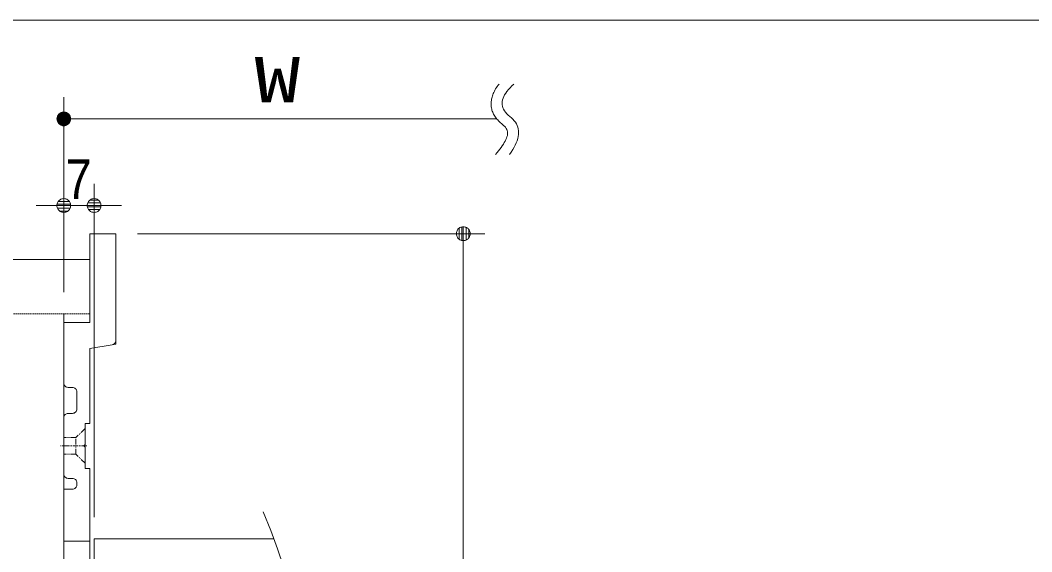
# Model space of a CAD drawing. Units: millimetres, scale not verified. Extents: x -6062 to 6062, y -3045 to 3045.
# Drawn here: x -5513 to -4578, y 2279 to 2770 of the extents above; entities that cross this region are included whole.
import ezdxf
from ezdxf.enums import TextEntityAlignment as Align

# ---------------------------------------------------------------- set-up
doc = ezdxf.new("R2010")
doc.units = ezdxf.units.MM
doc.header["$LTSCALE"] = 20
for name, pattern in [('CHAIN1', [8, 5, -1, 1, -1]), ('DASHED1', [1.8, 1.2, -0.6]), ('DOUBLE_CHAIN1', [8.8, 5, -1, 0.6, -0.6, 0.6, -1])]:
    doc.linetypes.add(name, pattern=pattern)
for name, color, linetype, lineweight in [('0-1_0', 7, 'Continuous', 9), ('0-2_2寸法-1', 7, 'Continuous', 9), ('0-3_2寸法-3', 7, 'Continuous', 9), ('0-4_3一般', 7, 'Continuous', 9), ('0-5_1図面枠', 7, 'Continuous', 9)]:
    doc.layers.add(name, color=color, linetype=linetype, lineweight=lineweight)
doc.styles.add('ＭＳ ゴシック', font='')
doc.styles.add('ＭＳ Ｐゴシック', font='')
doc.styles.get('ＭＳ ゴシック').set_extended_font_data('MS Gothic')
doc.styles.get('ＭＳ Ｐゴシック').set_extended_font_data('MS PGothic')

# ---------------------------------------------------------------- blocks, each defined once
blk = doc.blocks.new('_Dot')
at = {"layer": '0-1_0'}
for p, q in [((-10, 0), (-20, 0)), ((9.78, 2), (-9.78, 2)), ((7.99, 6), (-7.99, 6)), ((9.16, -3.98), (-9.16, -3.98)), ((6, -7.98), (-6, -7.98))]:
    blk.add_line(p, q, dxfattribs=at)
for points in [[(10, 0), (9.92, 1.25), (9.69, 2.49), (9.3, 3.68), (8.76, 4.82), (8.09, 5.88), (7.29, 6.85), (6.37, 7.71), (5.36, 8.44), (4.26, 9.05), (3.09, 9.51), (1.87, 9.82), (0.63, 9.98), (-0.63, 9.98), (-1.87, 9.82), (-3.09, 9.51), (-4.26, 9.05), (-5.36, 8.44), (-6.37, 7.71), (-7.29, 6.85), (-8.09, 5.88), (-8.76, 4.82), (-9.3, 3.68), (-9.69, 2.49), (-9.92, 1.25), (-10, 0), (0, 0)], [(-10, 0), (-9.92, -1.25), (-9.69, -2.49), (-9.3, -3.68), (-8.76, -4.82), (-8.09, -5.88), (-7.29, -6.85), (-6.37, -7.71), (-5.36, -8.44), (-4.26, -9.05), (-3.09, -9.51), (-1.87, -9.82), (-0.63, -9.98), (0.63, -9.98), (1.87, -9.82), (3.09, -9.51), (4.26, -9.05), (5.36, -8.44), (6.37, -7.71), (7.29, -6.85), (8.09, -5.88), (8.76, -4.82), (9.3, -3.68), (9.69, -2.49), (9.92, -1.25), (10, 0), (0, 0)]]:
    blk.add_lwpolyline(points, close=True, dxfattribs=at)
blk = doc.blocks.new('グループ')
at = {"layer": '0-3_2寸法-3'}
blk.add_line((-65436, 52965.6), (-65467.9, 52920.9), dxfattribs=at)
for points in [[(-65659.7, 54220.9), (-65677, 54198.6), (-65693.2, 54176.4), (-65708.1, 54154.3), (-65721.9, 54132.3), (-65734.5, 54110.3), (-65745.9, 54088.4), (-65756.3, 54066.5), (-65765.6, 54044.9), (-65774, 54023.4), (-65781.4, 54002.1), (-65787.8, 53980.9), (-65793.3, 53959.9), (-65797.8, 53939.1), (-65801.3, 53918.4), (-65803.8, 53898), (-65805.4, 53877.6), (-65806, 53857.5), (-65805.7, 53837.5), (-65804.3, 53817.7), (-65802, 53798), (-65798.8, 53778.6), (-65794.5, 53759.2), (-65789.3, 53740.1), (-65783.1, 53721.1), (-65776, 53702.3), (-65767.8, 53683.7), (-65758.7, 53665.2), (-65748.7, 53646.9), (-65737.6, 53628.7), (-65725.6, 53610.7), (-65712.6, 53592.9), (-65698.7, 53575.3), (-65683.8, 53557.8), (-65667.9, 53540.5), (-65651, 53523.4), (-65633.2, 53506.4), (-65614.4, 53489.6), (-65594.6, 53473), (-65573.9, 53456.5)], [(-65383.4, 54220.9), (-65420.9, 54186.4), (-65454.8, 54152.5), (-65485.2, 54119), (-65512.1, 54086), (-65535.4, 54053.4), (-65555.2, 54021.4), (-65571.4, 53989.8), (-65584.1, 53958.7), (-65593.3, 53928), (-65599, 53897.8), (-65601.1, 53868.2), (-65599.7, 53838.9), (-65594.7, 53810.2), (-65586.2, 53781.9), (-65574.2, 53754.1), (-65558.7, 53726.8), (-65539.6, 53700), (-65517, 53673.6), (-65490.8, 53647.7), (-65461.2, 53622.3), (-65430, 53596.9), (-65402.1, 53570.5), (-65377.5, 53543), (-65356.1, 53514.6), (-65338.2, 53485.2), (-65323.5, 53454.7), (-65312.2, 53423.2), (-65304.2, 53390.7), (-65299.6, 53357.1), (-65298.2, 53322.6), (-65300.2, 53287), (-65305.5, 53250.4), (-65314.2, 53212.8), (-65326.2, 53174.2), (-65341.5, 53134.5), (-65360.1, 53093.8), (-65382.1, 53052.1), (-65407.3, 53009.4), (-65436, 52965.6)], [(-65573.9, 53456.5), (-65554.7, 53439.5), (-65538.5, 53421.6), (-65525.1, 53402.9), (-65514.6, 53383.2), (-65507, 53362.7), (-65502.3, 53341.3), (-65500.6, 53319), (-65501.7, 53295.8), (-65505.8, 53271.8), (-65512.7, 53246.8), (-65522, 53221.1), (-65533.3, 53194.5), (-65546.7, 53167.2), (-65562, 53139.1), (-65579.4, 53110.3), (-65598.8, 53080.7), (-65620.2, 53050.3), (-65643.6, 53019.1), (-65669, 52987.1), (-65696.4, 52954.4), (-65725.8, 52920.9)]]:
    blk.add_lwpolyline(points, dxfattribs=at)
blk = doc.blocks.new('グループ-1')
at = {"layer": '0-3_2寸法-3'}
for p, q in [((-73700, 52376.9), (-73700, 53976.9)), ((-73587.4, 53635.8), (-73812.6, 53635.8)), ((-73589.9, 53639.8), (-73810.1, 53639.8)), ((-73592.3, 53643.8), (-73807.7, 53643.8)), ((-73594.8, 53647.8), (-73805.2, 53647.8)), ((-73597.3, 53651.8), (-73802.7, 53651.8)), ((-73600.7, 53655.8), (-73799.3, 53655.8)), ((-73604.1, 53659.8), (-73795.9, 53659.8)), ((-73607.5, 53663.8), (-73792.5, 53663.8)), ((-73611.3, 53667.8), (-73788.7, 53667.8)), ((-73615.9, 53671.8), (-73784.1, 53671.8)), ((-73620.6, 53675.8), (-73779.4, 53675.8)), ((-73625.3, 53679.8), (-73774.7, 53679.8)), ((-73631.9, 53683.8), (-73768.1, 53683.8)), ((-73638.4, 53687.8), (-73761.6, 53687.8)), ((-73646.2, 53691.8), (-73753.8, 53691.8)), ((-73655.8, 53695.8), (-73744.2, 53695.8)), ((-73668.9, 53699.8), (-73731.1, 53699.8)), ((-73696.8, 53703.8), (-73703.2, 53703.8)), ((-73573, 53575.8), (-73827, 53575.8)), ((-73573.1, 53579.8), (-73826.9, 53579.8)), ((-73573.3, 53571.8), (-73826.7, 53571.8)), ((-73573.4, 53583.8), (-73826.6, 53583.8)), ((-73573.6, 53567.8), (-73826.4, 53567.8)), ((-73573.7, 53587.8), (-73826.3, 53587.8)), ((-73573.9, 53563.8), (-73826.1, 53563.8)), ((-73574, 53591.8), (-73826, 53591.8)), ((-73574.2, 53559.8), (-73825.8, 53559.8)), ((-73574.4, 53595.8), (-73825.6, 53595.8)), ((-73574.7, 53555.8), (-73825.3, 53555.8)), ((-73575.2, 53599.8), (-73824.8, 53599.8)), ((-73575.7, 53551.8), (-73824.3, 53551.8)), ((-73576.1, 53603.8), (-73823.9, 53603.8)), ((-73576.7, 53547.8), (-73823.3, 53547.8)), ((-73577.1, 53607.8), (-73822.9, 53607.8)), ((-73577.6, 53543.8), (-73822.4, 53543.8)), ((-73578, 53611.8), (-73822, 53611.8)), ((-73578.6, 53539.8), (-73821.4, 53539.8)), ((-73579, 53615.8), (-73821, 53615.8)), ((-73579.9, 53535.8), (-73820.1, 53535.8)), ((-73580.6, 53619.8), (-73819.4, 53619.8)), ((-73581.5, 53531.8), (-73818.5, 53531.8)), ((-73582.2, 53623.8), (-73817.8, 53623.8)), ((-73583.2, 53527.8), (-73816.8, 53527.8)), ((-73583.9, 53627.8), (-73816.1, 53627.8)), ((-73584.8, 53523.8), (-73815.2, 53523.8)), ((-73585.6, 53631.8), (-73814.4, 53631.8)), ((-73586.5, 53519.8), (-73813.5, 53519.8)), ((-73588.8, 53515.8), (-73811.2, 53515.8)), ((-73591.3, 53511.8), (-73808.7, 53511.8)), ((-73593.7, 53507.8), (-73806.3, 53507.8)), ((-73596.2, 53503.8), (-73803.8, 53503.8)), ((-73599.2, 53499.8), (-73800.8, 53499.8)), ((-73602.6, 53495.8), (-73797.4, 53495.8)), ((-73606, 53491.8), (-73794, 53491.8)), ((-73609.5, 53487.8), (-73790.5, 53487.8)), ((-73613.9, 53483.8), (-73786.1, 53483.8)), ((-73618.6, 53479.8), (-73781.4, 53479.8)), ((-73623.3, 53475.8), (-73776.7, 53475.8)), ((-73629, 53471.8), (-73771, 53471.8)), ((-73635.5, 53467.8), (-73764.5, 53467.8)), ((-73642.1, 53463.8), (-73757.9, 53463.8)), ((-73651.6, 53459.8), (-73748.4, 53459.8)), ((-73661.6, 53455.8), (-73738.4, 53455.8)), ((-73678.3, 53451.8), (-73721.7, 53451.8)), ((-65700, 53576.9), (-73700, 53576.9))]:
    blk.add_line(p, q, dxfattribs=at)
blk.add_circle((-73700, 53576.9), 127.1, dxfattribs=at)
blk.add_circle((-73700, 53576.9), 127.1, dxfattribs=at)
blk.add_blockref('グループ', (0, 0), dxfattribs=at)
at = {"layer": '0-3_2寸法-3', "style": 'ＭＳ ゴシック', "width": 1.5}
blk.add_text('W', height=836.9, dxfattribs=at).set_placement((-70180.9, 53633.7), align=Align.BOTTOM_LEFT)
blk = doc.blocks.new('グループ-9')
at = {"layer": '0-4_3一般'}
for p, q in [((-72740, 49484.7), (-72740, 51456.9)), ((-76100, 50976.9), (-73220, 50976.9)), ((-73700, 49976.9), (-73700, 41576.9)), ((-73700, 48696.9), (-73700, 49816.9)), ((-73700, 49816.9), (-73220, 49816.9)), ((-72806.8, 49405.7), (-73220, 49336.9)), ((-73220, 47952.9), (-73220, 49336.9)), ((-73540, 48616.9), (-73620, 48616.9)), ((-73460, 48216.9), (-73460, 48536.9)), ((-73700, 47016.9), (-73700, 48056.9)), ((-73620, 48136.9), (-73540, 48136.9)), ((-73308, 47952.9), (-73308, 47560.9)), ((-73220, 47952.9), (-73308, 47952.9)), ((-73332, 47536.9), (-73308, 47560.9)), ((-73332, 47536.9), (-73308, 47512.9)), ((-73308, 47512.9), (-73308, 47120.9)), ((-73308, 47120.9), (-73220, 47120.9)), ((-73220, 45776.9), (-73220, 47120.9)), ((-73540, 46936.9), (-73620, 46936.9)), ((-73700, 46736.9), (-73540, 46736.9)), ((-73700, 45776.9), (-73700, 46736.9)), ((-73460, 46816.9), (-73460, 46856.9)), ((-73700, 45776.9), (-73220, 45776.9)), ((-73700, 44816.9), (-73700, 45776.9)), ((-73540, 44816.9), (-73700, 44816.9)), ((-73460, 44696.9), (-73460, 44736.9)), ((-73700, 43496.9), (-73700, 44536.9)), ((-73620, 44616.9), (-73540, 44616.9)), ((-73220, 44432.9), (-73308, 44432.9)), ((-73308, 44432.9), (-73308, 44040.9)), ((-73332, 44016.9), (-73308, 44040.9)), ((-73332, 44016.9), (-73308, 44040.9)), ((-73308, 43992.9), (-73332, 44016.9)), ((-73308, 43992.9), (-73332, 44016.9)), ((-73308, 43992.9), (-73308, 43600.9)), ((-73308, 43600.9), (-73220, 43600.9)), ((-73220, 37392.9), (-73220, 43600.9)), ((-73620, 43416.9), (-73540, 43416.9)), ((-73460, 43336.9), (-73460, 41856.9)), ((-73700, 41696.9), (-73700, 42816.9)), ((-73700, 40656.9), (-73700, 41696.9)), ((-73620, 41776.9), (-73540, 41776.9)), ((-73700, 34736.9), (-73700, 40656.9)), ((-73540, 40576.9), (-73620, 40576.9)), ((-73460, 40496.9), (-73460, 37656.9)), ((-73540, 37576.9), (-73620, 37576.9)), ((-73700, 37496.9), (-73700, 36456.9)), ((-73220, 37392.9), (-73308, 37392.9)), ((-73308, 37392.9), (-73308, 37000.9)), ((-73308, 36952.9), (-73308, 36560.9)), ((-73308, 36560.9), (-73220, 36560.9)), ((-73220, 35056.9), (-73220, 36560.9)), ((-73620, 36376.9), (-73540, 36376.9)), ((-73460, 36296.9), (-73460, 35856.9)), ((-73700, 34576.9), (-73700, 35696.9)), ((-73540, 35776.9), (-73620, 35776.9)), ((-73220, 35056.9), (-72806.8, 34988)), ((-72740, 33096.9), (-72740, 34909.1)), ((-73220, 34576.9), (-73700, 34576.9)), ((-73220, 33096.9), (-73220, 34576.9)), ((-76100, 33576.9), (-73220, 33576.9)), ((-72740, 33096.9), (-73220, 33096.9))]:
    blk.add_line(p, q, dxfattribs=at)
at = {"layer": '0-4_3一般', "linetype": 'DASHED1'}
for p, q in [((-76100, 49976.9), (-73220, 49976.9)), ((-76100, 34576.9), (-73220, 34576.9))]:
    blk.add_line(p, q, dxfattribs=at)
at = {"layer": '0-4_3一般', "linetype": 'DOUBLE_CHAIN1'}
for p, q in [((-72806.8, 49405.7), (-72740, 49416.9)), ((-72740, 49484.7), (-72740, 49416.9)), ((-73308, 47856.9), (-73476, 47688.9)), ((-73476, 47688.9), (-73700, 47688.9)), ((-73476, 47384.9), (-73476, 47688.9)), ((-73476, 47384.9), (-73700, 47384.9)), ((-73308, 47216.9), (-73476, 47384.9)), ((-73476, 44168.9), (-73308, 44336.9)), ((-73700, 44168.9), (-73476, 44168.9)), ((-73476, 43864.9), (-73476, 44168.9)), ((-73700, 43864.9), (-73476, 43864.9)), ((-73476, 43864.9), (-73308, 43696.9)), ((-73700, 37128.9), (-73476, 37128.9)), ((-73476, 36824.9), (-73308, 36656.9)), ((-72740, 34976.9), (-72806.8, 34988)), ((-72740, 34976.9), (-72740, 34909.1))]:
    blk.add_line(p, q, dxfattribs=at)
at = {"layer": '0-4_3一般', "linetype": 'CHAIN1'}
for p, q in [((-73274.3, 47536.9), (-73762.3, 47536.9)), ((-73727.9, 44016.9), (-73189.5, 44016.9)), ((-73762.3, 37016.9), (-73274.3, 37016.9)), ((-73727.9, 36976.9), (-73189.5, 36976.9))]:
    blk.add_line(p, q, dxfattribs=at)
at = {"layer": '0-4_3一般'}
for points in [[(-73220, 49816.9), (-73220, 51456.9), (-72740, 51456.9)], [(-73220, 44432.9), (-73220, 45776.9), (-73700, 45776.9)], [(-73308, 36952.9), (-73332, 36976.9), (-73308, 37000.9)]]:
    blk.add_lwpolyline(points, dxfattribs=at)
at = {"layer": '0-4_3一般', "linetype": 'DOUBLE_CHAIN1'}
blk.add_lwpolyline([(-73700, 36824.9), (-73476, 36824.9), (-73476, 37128.9), (-73308, 37296.9)], dxfattribs=at)
at = {"layer": '0-4_3一般'}
for centre, start, end in [((-72820, 49484.7), 279.46232, 319.73116), ((-72820, 49484.7), 319.73116, 0), ((-73620, 48696.9), 180, 225), ((-73620, 48696.9), 225, 270), ((-73540, 48536.9), 45, 90), ((-73540, 48536.9), 0, 45), ((-73540, 48216.9), 315, 0), ((-73620, 48056.9), 135, 180), ((-73620, 48056.9), 90, 135), ((-73540, 48216.9), 270, 315), ((-73620, 47016.9), 180, 225), ((-73620, 47016.9), 225, 270), ((-73540, 46856.9), 45, 90), ((-73540, 46856.9), 0, 45), ((-73540, 46816.9), 270, 315), ((-73540, 46816.9), 315, 0), ((-73540, 44736.9), 45, 90), ((-73540, 44736.9), 0, 45), ((-73540, 44696.9), 315, 0), ((-73620, 44536.9), 135, 180), ((-73620, 44536.9), 90, 135), ((-73540, 44696.9), 270, 315), ((-73620, 43496.9), 180, 225), ((-73620, 43496.9), 225, 270), ((-73540, 43336.9), 45, 90), ((-73540, 43336.9), 0, 45), ((-73620, 41696.9), 135, 180), ((-73620, 41696.9), 90, 135), ((-73540, 41856.9), 270, 315), ((-73540, 41856.9), 315, 0), ((-73620, 40656.9), 180, 225), ((-73620, 40656.9), 225, 270), ((-73540, 40496.9), 45, 90), ((-73540, 40496.9), 0, 45), ((-73620, 37496.9), 90, 135), ((-73540, 37656.9), 270, 315), ((-73540, 37656.9), 315, 0), ((-73620, 37496.9), 135, 180), ((-73620, 36456.9), 180, 225), ((-73620, 36456.9), 225, 270), ((-73540, 36296.9), 45, 90), ((-73540, 36296.9), 0, 45), ((-73620, 35696.9), 135, 180), ((-73620, 35696.9), 90, 135), ((-73540, 35856.9), 270, 315), ((-73540, 35856.9), 315, 0), ((-72820, 34909.1), 40.26884, 80.53768), ((-72820, 34909.1), 0, 40.26884)]:
    blk.add_arc(centre, 80, start, end, dxfattribs=at)
blk = doc.blocks.new('グループ-11')
at = {"layer": '0-4_3一般'}
blk.add_lwpolyline([(-69817, 45816.9), (-73140, 45816.9), (-73140, 42296.9), (-69321.9, 42296.9)], dxfattribs=at)
blk.add_blockref('グループ-9', (0, 0), dxfattribs=at)
blk = doc.blocks.new('グループ-14')
at = {"layer": '0-5_1図面枠'}
blk.add_lwpolyline([(-80000, 55400), (80000, 55400), (80000, -55400), (-80000, -55400)], close=True, dxfattribs=at)
blk = doc.blocks.new('図面枠')
at = {"layer": '0-5_1図面枠'}
blk.add_blockref('グループ-14', (0, 0), dxfattribs=at)

msp = doc.modelspace()

# ---------------------------------------------------------------- linework, layer by layer
at = {"layer": '0-2_2寸法-1'}
for p, q in [((-5472.5, 2518.84), (-5472.5, 2618.84)), ((-5444.5, 2310.84), (-5444.5, 2618.84)), ((-5485.21, 2598.84), (-5497.92, 2598.84)), ((-5444.5, 2598.84), (-5472.5, 2598.84)), ((-5431.79, 2598.84), (-5419.08, 2598.84)), ((-5404.5, 2572.84), (-5083.48, 2572.84)), ((-5103.48, 2560.13), (-5103.48, 1667.56))]:
    msp.add_line(p, q, dxfattribs=at)
at = {"layer": '0-4_3一般'}
msp.add_lwpolyline([(-5288.22, 2315.84), (-5281.26, 2298.55), (-5274.99, 2281.7), (-5269.41, 2265.31)], dxfattribs=at)

# ---------------------------------------------------------------- block references
at = {"layer": '0-2_2寸法-1', "xscale": 0.6356201, "yscale": 0.6356201}
msp.add_blockref('_Dot', (-5472.5, 2598.84), dxfattribs=at)
for p, rotation in [((-5444.5, 2598.84), 180), ((-5103.48, 2572.84), 90)]:
    msp.add_blockref('_Dot', p, dxfattribs=dict(at, rotation=rotation))
at = {"layer": '0-3_2寸法-3', "xscale": 0.05, "yscale": 0.05}
msp.add_blockref('グループ-1', (-1787.5, 0), dxfattribs=at)
at = {"layer": '0-4_3一般', "xscale": 0.05, "yscale": 0.05}
msp.add_blockref('グループ-11', (-1787.5, 0), dxfattribs=at)
at = {"layer": '0-5_1図面枠', "xscale": 0.05, "yscale": 0.05}
msp.add_blockref('図面枠', (-1787.5, 0), dxfattribs=at)

# ---------------------------------------------------------------- texts
at = {"layer": '0-2_2寸法-1', "style": 'ＭＳ Ｐゴシック', "width": 0.9}
msp.add_text('7', height=36.66, dxfattribs=at).set_placement((-5470.9, 2593.79), align=Align.BOTTOM_LEFT)

doc.saveas('drawing.dxf')
